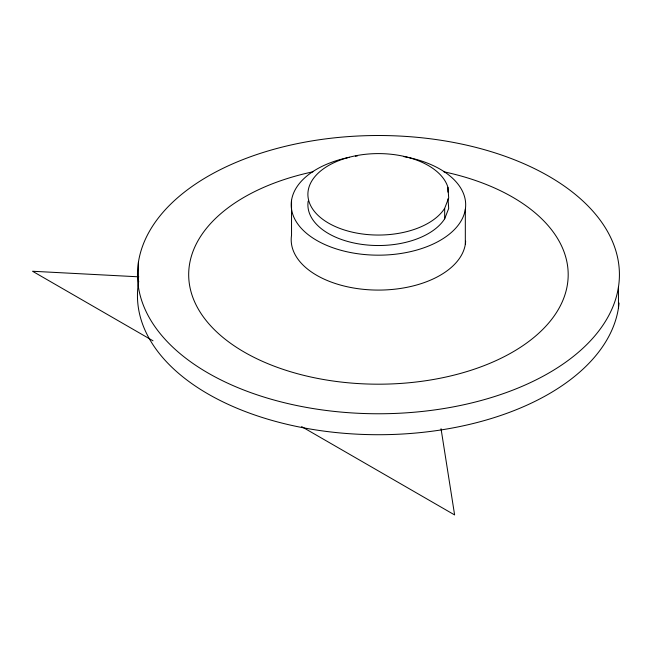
<?xml version="1.0" encoding="UTF-8"?>
<svg xmlns="http://www.w3.org/2000/svg" width="651" height="651" viewBox="0 0 651 651"><rect width="100%" height="100%" fill="white"/><g stroke="black" fill="none" stroke-linecap="round" stroke-linejoin="round"><path stroke-width="0.98" d="M444.666 208.344L448.694 197.969L447.937 187.35A70.544 40.728 0 0 0 343.305 159.007A70.544 40.728 0 0 0 332.97 225.466A70.544 40.728 0 0 0 444.666 208.344L444.666 218.817A70.544 40.728 0 0 1 363.014 244.54A70.544 40.728 0 0 1 308.175 201.159M444.666 218.817L448.694 208.442L448.002 198.791M138.793 276.83L32.55 271.255L153.018 340.807M301.616 426.6L454.618 514.933L441.036 428.7M618.45 287.083A240.976 139.127 0 0 1 239.763 388.419A240.976 139.127 0 0 1 277.098 148.412A240.976 139.127 0 0 1 618.45 287.083L618.45 308.029M465.327 209.305L465.327 244.223M447.937 187.35L447.937 192.11M291.542 200.296L291.542 235.214A87.242 50.371 0 0 0 373.251 289.996A87.242 50.371 0 0 0 465.644 241.204M138.427 262.19L138.427 283.144M619.068 303.024A240.976 139.127 0 0 1 359.58 434.29A240.976 139.127 0 0 1 138.736 281.256M443.746 171.774A189.75 109.555 0 0 1 530.598 340.091A189.75 109.555 0 0 1 226.402 340.188A189.75 109.555 0 0 1 312.928 171.815M403.783 156.606A87.242 50.371 0 0 1 450.093 233.538A87.242 50.371 0 0 1 309.054 235.336A87.242 50.371 0 0 1 349.424 157.298M355.397 156.224A87.242 50.371 0 0 1 357.415 155.915"/></g></svg>
